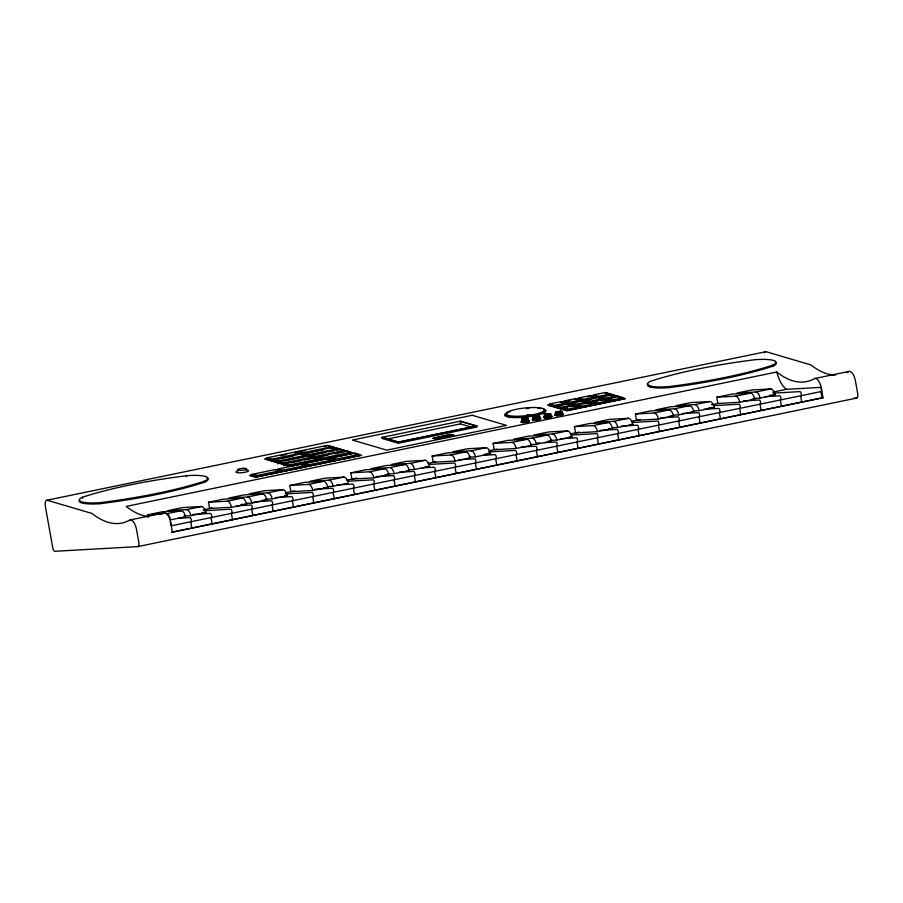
<?xml version="1.0" encoding="UTF-8"?>
<svg xmlns="http://www.w3.org/2000/svg" width="903" height="903" viewBox="0 0 903 903"><rect width="100%" height="100%" fill="white"/><g stroke="black" fill="none" stroke-linecap="round" stroke-linejoin="round"><path stroke-width="1.35" d="M255.854 476.987L256.113 475.689L279.648 470.824L280.889 471.817L255.854 476.987L250.729 475.475L251.756 474.402L275.291 469.549L279.648 470.824L279.749 471.863L269.297 474.019M271.193 460.553L271.442 459.255L300.281 453.295L301.523 454.288L295.552 451.906L266.724 457.866L265.696 458.938L271.193 460.553L275.325 459.695M282.391 471.513L282.639 470.215L306.173 465.35L307.415 466.343L282.391 471.513L277.255 470L278.282 468.928L301.816 464.063L306.173 465.35L306.275 466.377L282.752 471.242L282.639 470.215L278.282 468.928L278.395 469.955M289.998 466.095L290.247 464.797L319.086 458.837L320.328 459.83L289.998 466.095L284.501 464.481L285.529 463.408L314.357 457.449L319.086 458.837L319.188 459.875M332.101 446.725L327.383 445.326L298.543 451.286L297.516 452.358L303.013 453.983L303.273 452.674L332.101 446.725L332.214 447.753M338.377 448.565L333.647 447.177L304.819 453.137L303.792 454.209L309.289 455.823L309.537 454.525L338.377 448.565L338.478 449.604M308.916 466.027L309.165 464.729L332.699 459.864L333.941 460.857L308.916 466.027L303.792 464.514L304.808 463.442L328.342 458.589L335.442 460.553L360.466 455.383L354.868 453.103L331.345 457.968L330.317 459.04M310.226 457.595L310.056 456.049L315.553 457.674L315.813 456.376L344.641 450.416L344.754 451.444M321.829 459.514L322.078 458.216L350.906 452.268L352.159 453.25L321.829 459.514L316.332 457.9L317.348 456.828L346.188 450.868L350.906 452.268L351.019 453.295L341.413 455.281M335.442 460.553L335.69 459.255L359.225 454.39L359.338 455.417M576.204 405.819L577.231 404.747L588.891 402.332L595.032 404.77L581.871 407.49L561.361 401.575L549.701 403.98L548.674 405.052L554.34 406.722L554.589 405.424L566.249 403.009L567.502 404.002L562.964 402.67M568.269 404.228L567.795 403.472L556.135 405.876L555.108 406.948L560.774 408.619L561.034 407.321L572.694 404.905L573.936 405.899L569.398 404.567M567.208 410.515L567.468 409.217L579.128 406.801L580.369 407.795L567.208 410.515L561.542 408.845L562.569 407.772L574.229 405.368L574.703 406.124M581.871 407.49L582.119 406.192L593.79 403.776L593.892 404.804M595.675 397.986L595.574 396.959L590.675 395.514L579.015 397.918L577.988 398.991L583.654 400.661L583.902 399.363L595.574 396.959L596.815 397.952M602.008 398.855L597.109 397.41L585.449 399.826L584.422 400.898L590.088 402.557L590.348 401.259L602.008 398.855L602.109 399.882M596.522 404.454L596.781 403.156L608.441 400.751L609.683 401.745L596.522 404.454L590.855 402.794L591.883 401.722L603.554 399.307L608.441 400.751L608.554 401.779L599.479 403.652M616.772 396.857L616.659 395.83L611.771 394.385L600.111 396.789L599.084 397.862L604.75 399.532L604.999 398.234L616.659 395.83L617.912 396.812M611.184 401.429L611.433 400.131L623.104 397.726L624.345 398.708L611.184 401.429L605.518 399.758L606.545 398.686L618.205 396.282L623.104 397.726L623.205 398.754L611.545 401.158L611.433 400.131L606.545 398.686L606.658 399.724M521.392 421.667C522.905 419.872 519.835 423.631 524.033 422.446L524 419.681C515.06 418.371 537.409 417.4 524 419.681M533.346 418.8L532.522 419.782L535.265 420.121L535.242 417.355C528.684 417.367 541.8 413.145 539.701 418.394A4.233 0.858 -6 0 1 539.599 419.477A4.233 0.858 -6 0 1 533.921 420.143A4.233 0.858 -6 0 1 532.962 419.094M543.753 417.468L544.498 416.836L544.362 414.421L547.647 414.206L544.723 414.229C545.141 416.644 542.172 418.247 546.496 417.796L546.473 415.041C537.522 413.721 559.871 412.761 546.473 415.041M554.905 414.94C555.876 413.213 554.284 416.644 557.727 415.482L557.704 412.716C548.753 411.407 571.102 410.436 557.704 412.716M435.957 439.174L436.239 438.418L453.024 434.941L454.13 435.427L435.957 439.174L433.068 438.327L450.845 434.309L453.024 434.941L436.296 438.926L434.061 437.774L436.296 438.926M523.063 422.446L523.232 419.681L525.32 418.969L522.589 419.635L522.261 422.39M534.305 420.121L534.463 417.367M545.536 417.807L545.705 415.041M556.767 415.482L556.937 412.727M533.492 420.064L533.82 417.321M544.723 417.75L545.051 414.996M555.955 415.425L556.282 412.671M521.2 421.893L522.115 421.125L521.889 419.06M524.033 422.446L529.339 421.148L527.623 420.313C529.779 421.464 522.972 422.412 521.957 421.306M539.486 416.328L535.242 417.355M532.431 419.579C535.208 419.139 547.816 417.649 535.265 420.121M543.674 417.254L544.577 416.475M544.43 416.667C547.331 417.525 559.115 414.737 546.496 417.796M557.727 415.482L563.043 414.184L561.327 413.36C563.619 414.522 553.528 416.689 555.447 412.287M281.601 461.546L277.458 462.404L271.961 460.778L272.988 459.706L301.816 453.757L307.788 456.139L284.355 460.981M310.056 456.049L311.084 454.977L339.912 449.028L344.641 450.416M563.495 403.573L563.325 402.027L564.352 400.955L576.012 398.539L582.153 400.977L568.992 403.697L569.251 402.399L580.911 399.984L581.024 401.011M569.77 403.923L570.798 402.851L582.458 400.435L588.587 402.873L583.327 403.957M610.338 394.961L610.225 393.934L605.337 392.489L593.666 394.893L592.65 395.965L598.305 397.636L598.565 396.338L610.225 393.934L611.466 394.916L602.256 396.823M521.652 422.277L522.318 421.611M532.883 419.951L533.549 419.285M544.114 417.626L544.78 416.96M555.345 415.312L556.022 414.646M521.291 422.107L522.036 421.475L521.742 419.24M532.522 419.782L533.267 419.15L532.973 416.926M554.995 415.143L555.729 414.511L555.593 412.095M543.854 417.028L544.938 416.283M530.467 414.793C527.104 414.206 524.203 415.775 530.524 415.312M521.844 421.419L522.532 421.182A4.233 0.858 -6 0 0 522.408 422.446A4.233 0.858 -6 0 0 528.605 421.712A4.233 0.858 -6 0 0 527.544 420.572M544.317 416.78L544.994 416.543M560.458 411.249L558.37 411.96L561.113 411.294M46.584 500.307L765.518 351.786M269.974 457.855L264.556 458.972L289.637 466.366L353.287 453.216L328.218 445.822M280.81 455.62L286.228 454.502M294.355 452.821L299.773 451.703M302.482 451.139L305.191 450.586M324.154 446.669L326.863 446.105M265.696 458.938L269.828 458.081M297.516 452.358L300.281 451.793M381.845 437.391L460.485 421.148L476.874 425.968L476.987 427.006L398.347 443.249L381.958 438.418L381.845 437.391L398.246 442.222L476.874 425.968M278.079 459.13L293.249 455.992M303.013 453.983L323.703 449.705M330.588 448.283L333.354 447.707M271.961 460.778L276.104 459.932M550.266 404.533L547.534 405.097L566.847 410.786L625.474 398.674L606.173 392.986M561.169 402.275L570.719 400.3M574.805 399.465L580.257 398.336M587.074 396.925L593.892 395.514M563.325 402.027L567.276 401.203M385.581 439.377L460.519 423.891L472.45 427.401M309.289 455.823L325.836 452.403M328.59 451.839L334.099 450.699M336.864 450.134L339.618 449.559M554.34 406.722L564.86 404.544M583.654 400.661L595.495 398.223M287.865 463.397L283.723 464.244L278.226 462.629L279.253 461.557L308.092 455.597L314.063 457.979L304.413 459.977M290.619 462.821L301.647 460.541M315.553 457.674L327.958 455.112M334.855 453.69L345.883 451.41M560.774 408.619L567.355 407.264M569.985 406.711L572.615 406.169M580.697 404.499L575.437 405.594L575.685 404.296L587.345 401.88L587.458 402.907M590.088 402.557L597.989 400.932M600.619 400.39L603.249 399.848M604.75 399.532L615.27 397.354M299.965 463.837L290.36 465.824L290.247 464.797L285.529 463.408L285.63 464.435M315.068 460.722L317.822 460.158M327.676 458.114L334.539 456.704M256.486 474.098L249.6 475.52L255.493 477.258L361.606 455.338L355.703 453.599M275.776 470.113L278.542 469.537M301.963 464.706L304.717 464.131M328.15 459.288L335.036 457.866M568.867 409.973L579.241 407.84L579.128 406.801M592.594 405.075L582.232 407.219L582.119 406.192L577.231 404.747L577.333 405.774M433.068 438.327L451.24 434.569L454.13 435.427M437.989 437.492L444.445 436.149M447.03 435.618L449.615 435.088M260.143 475.915L266.678 474.56M314.504 464.684L309.277 465.756L309.165 464.729L304.808 463.442M317.122 464.142L332.812 460.902L332.699 459.864M344.957 458.385L335.803 460.282L335.69 459.255L331.345 457.968L331.446 458.995M347.565 457.855L358.028 455.688M163.522 513.243A10.046 4.323 78.3 0 1 170.577 521.776L172.428 532.183L823.005 397.771L821.154 387.376A10.046 4.323 78.3 0 0 814.1 378.831A138.848 59.677 78.3 0 1 776.783 372.002L126.206 506.402A138.848 59.677 78.3 0 0 148.803 516.448M147.934 517.351L147.494 514.857L162.472 511.753L181.277 510.703A7.438 3.194 78.3 0 1 185.578 516.764L170.599 519.857A7.438 3.194 78.3 0 0 166.299 513.796L181.277 510.703M208.48 502.249L223.459 499.156L242.275 498.095A7.438 3.194 78.3 0 1 246.575 504.167L231.597 507.26L209.598 508.491L208.48 502.249L227.296 501.199L242.275 498.095M289.807 485.453L304.785 482.36L323.59 481.299A7.438 3.194 78.3 0 1 327.891 487.36L312.912 490.453L290.913 491.695L289.807 485.453L308.612 484.392L323.59 481.299M350.793 472.845L365.771 469.752L384.588 468.702A7.438 3.194 78.3 0 1 388.888 474.764L373.91 477.856L351.91 479.098L350.793 472.845L369.609 471.795L384.588 468.702M432.119 456.049L447.098 452.956L465.903 451.895A7.438 3.194 78.3 0 1 470.203 457.956L455.225 461.061L433.226 462.291L432.119 456.049L450.936 454.988L465.903 451.895M493.106 443.452L508.084 440.359L526.9 439.298A7.438 3.194 78.3 0 1 531.201 445.36L516.223 448.452L494.223 449.694L493.106 443.452L511.922 442.391L526.9 439.298M574.432 426.645L589.411 423.552L608.227 422.491A7.438 3.194 78.3 0 1 612.516 428.564L597.538 431.657L575.538 432.887L574.432 426.645L593.248 425.595L608.227 422.491M635.419 414.048L650.397 410.955L669.213 409.894A7.438 3.194 78.3 0 1 673.514 415.956L658.535 419.048L636.536 420.29L635.419 414.048L654.235 412.987L669.213 409.894M717.851 403.494L716.745 397.252L731.723 394.148L750.54 393.098A7.438 3.194 78.3 0 1 754.829 399.16L739.85 402.253L717.851 403.494L711.485 404.804M129.919 519.993L164.098 512.927M814.675 378.526L848.854 371.46M201.617 506.504L182.801 507.554L167.823 510.646L186.639 509.597L201.617 506.504A7.438 3.194 78.3 0 1 205.907 512.565L190.928 515.658L184.054 516.042M262.604 493.896L243.787 494.957L228.809 498.05L247.625 496.989L262.604 493.896A7.438 3.194 78.3 0 1 266.904 499.957L251.926 503.061L246.429 503.366M282.932 489.697L264.116 490.758L249.138 493.851L267.954 492.79L282.932 489.697A7.438 3.194 78.3 0 1 287.233 495.758L272.254 498.862L265.38 499.246M343.93 477.1L325.114 478.161L310.135 481.254L328.952 480.193L343.93 477.1A7.438 3.194 78.3 0 1 348.219 483.161L333.241 486.254L327.744 486.57M404.916 464.503L386.1 465.553L371.122 468.646L389.938 467.596L404.916 464.503A7.438 3.194 78.3 0 1 409.217 470.565L394.239 473.657L387.364 474.041M425.245 460.293L406.429 461.354L391.45 464.447L410.267 463.397L425.245 460.293A7.438 3.194 78.3 0 1 429.546 466.366L414.567 469.458L409.07 469.763M486.243 447.696L467.427 448.757L452.448 451.85L471.264 450.789L486.243 447.696A7.438 3.194 78.3 0 1 490.532 453.757L475.565 456.85L468.68 457.245M547.229 435.099L528.413 436.16L513.435 439.253L532.251 438.192L547.229 435.099A7.438 3.194 78.3 0 1 551.53 441.161L536.551 444.253L531.054 444.569M567.558 430.9L548.742 431.95L533.775 435.054L552.58 433.993L567.558 430.9A7.438 3.194 78.3 0 1 571.859 436.962L556.88 440.054L550.006 440.438M628.556 418.292L609.739 419.353L594.761 422.446L613.577 421.385L628.556 418.292A7.438 3.194 78.3 0 1 632.856 424.365L617.878 427.458L612.369 427.762M689.542 405.695L670.726 406.756L655.747 409.849L674.564 408.788L689.542 405.695A7.438 3.194 78.3 0 1 693.843 411.757L678.864 414.849L673.367 415.166M709.871 401.496L691.066 402.557L676.087 405.65L694.892 404.589L709.871 401.496A7.438 3.194 78.3 0 1 714.171 407.558L699.193 410.651L693.696 410.967M716.745 397.252L735.561 396.191L750.54 393.098M770.869 388.9L752.052 389.949L737.074 393.042L755.89 391.992L770.869 388.9A7.438 3.194 78.3 0 1 775.169 394.961L760.191 398.054L753.316 398.437M203.22 509.811L212.126 507.971M285.822 492.745L294.705 490.905M346.808 480.148L356.967 478.048M428.135 463.341L435.754 461.772M489.121 450.744L496.752 449.175M570.448 433.948L579.331 432.108M631.434 421.34L640.329 419.511M772.878 392.128L786.434 389.317L820.229 387.421A2.122 0.914 78.3 0 1 821.516 389.453A2.122 0.914 78.3 0 1 820.974 391.586L822.091 397.828L823.005 397.771M171.751 525.704L820.974 391.586M171.514 532.228L822.091 397.828M137.606 546.631A4.47 1.919 78.3 0 0 138.769 542.127L136.398 528.842A10.046 4.323 78.3 0 0 129.343 520.297A138.848 59.677 78.3 0 1 92.027 513.468L47.34 500.296A6.028 2.596 78.3 0 0 45.353 506.312L52.769 547.929A3.499 1.501 78.3 0 0 54.891 551.281L137.606 546.631L856.789 398.054M773.149 393.132L799.9 391.62A2.122 0.914 78.3 0 1 801.187 393.652A2.122 0.914 78.3 0 1 800.645 395.785L801.751 402.027M769.661 395.266L775.169 394.961M765.022 396.643L779.571 395.819A2.122 0.914 78.3 0 1 780.858 397.851A2.122 0.914 78.3 0 1 780.316 399.984L781.422 406.226M752.086 399.318L754.829 399.16M743.316 400.921L759.242 400.018A2.122 0.914 78.3 0 1 760.529 402.049A2.122 0.914 78.3 0 1 759.987 404.183L761.094 410.425M713.562 405.65L738.914 404.228A2.122 0.914 78.3 0 1 740.2 406.248A2.122 0.914 78.3 0 1 739.659 408.382L740.765 414.624M853.741 398.268L856.541 398.11A4.47 1.919 78.3 0 0 857.703 393.606L855.333 380.31A10.046 4.323 78.3 0 0 848.278 371.776A138.848 59.677 78.3 0 1 846.427 372.702M708.674 407.874L714.171 407.558M704.035 409.24L718.585 408.427A2.122 0.914 78.3 0 1 719.872 410.447A2.122 0.914 78.3 0 1 719.319 412.581L720.436 418.823M691.088 411.915L693.843 411.757M682.329 413.518L698.256 412.626A2.122 0.914 78.3 0 1 699.543 414.658A2.122 0.914 78.3 0 1 698.99 416.78L700.107 423.033M669.383 416.193L673.514 415.956M660.624 417.796L677.916 416.825A2.122 0.914 78.3 0 1 679.203 418.857A2.122 0.914 78.3 0 1 678.661 420.99L679.778 427.232M632.235 422.446L657.587 421.024A2.122 0.914 78.3 0 1 658.874 423.055A2.122 0.914 78.3 0 1 658.332 425.189L659.438 431.431M630.102 424.512L632.856 424.365M621.332 426.114L637.258 425.223A2.122 0.914 78.3 0 1 638.545 427.254A2.122 0.914 78.3 0 1 638.003 429.388L639.11 435.63M608.396 428.79L612.516 428.564M599.626 430.392L616.93 429.422A2.122 0.914 78.3 0 1 618.216 431.453A2.122 0.914 78.3 0 1 617.675 433.587L618.781 439.829M571.249 435.054L596.601 433.621A2.122 0.914 78.3 0 1 597.888 435.652A2.122 0.914 78.3 0 1 597.335 437.786L598.452 444.028M569.104 437.12L571.859 436.962M560.345 438.723L576.272 437.82A2.122 0.914 78.3 0 1 577.559 439.851A2.122 0.914 78.3 0 1 577.006 441.985L578.123 448.227M547.399 441.398L551.53 441.161M537.262 443.08L540.017 442.921M544.137 442.684L555.932 442.019A2.122 0.914 78.3 0 1 557.23 444.05A2.122 0.914 78.3 0 1 556.677 446.184L557.794 452.426M521.054 447.041L535.603 446.229A2.122 0.914 78.3 0 1 536.89 448.249A2.122 0.914 78.3 0 1 536.348 450.383L537.466 456.625M488.523 451.929L515.274 450.428A2.122 0.914 78.3 0 1 516.561 452.459A2.122 0.914 78.3 0 1 516.019 454.581L517.126 460.835M485.035 454.074L490.532 453.757M483.15 455.293L494.946 454.627A2.122 0.914 78.3 0 1 496.232 456.658A2.122 0.914 78.3 0 1 495.691 458.792L496.797 465.034M458.69 459.717L474.617 458.826A2.122 0.914 78.3 0 1 475.904 460.857A2.122 0.914 78.3 0 1 475.362 462.991L476.468 469.233M428.936 464.447L454.288 463.025A2.122 0.914 78.3 0 1 455.575 465.056A2.122 0.914 78.3 0 1 455.022 467.19L456.139 473.432M425.426 466.591L429.546 466.366M422.152 467.889L433.959 467.223A2.122 0.914 78.3 0 1 435.246 469.255A2.122 0.914 78.3 0 1 434.693 471.389L435.81 477.631M406.463 470.711L409.217 470.565M399.07 472.246L413.619 471.422A2.122 0.914 78.3 0 1 414.906 473.454A2.122 0.914 78.3 0 1 414.364 475.588L415.482 481.83M384.757 474.989L388.888 474.764M375.998 476.603L393.29 475.621A2.122 0.914 78.3 0 1 394.577 477.653A2.122 0.914 78.3 0 1 394.035 479.786L395.142 486.028M347.61 481.254L372.962 479.82A2.122 0.914 78.3 0 1 374.248 481.852A2.122 0.914 78.3 0 1 373.707 483.985L374.813 490.227M336.706 484.922L352.633 484.031A2.122 0.914 78.3 0 1 353.92 486.051A2.122 0.914 78.3 0 1 353.378 488.184L354.484 494.426M323.771 487.597L327.891 487.36M315 489.2L332.304 488.23A2.122 0.914 78.3 0 1 333.591 490.25A2.122 0.914 78.3 0 1 333.049 492.383L334.155 498.637M285.213 493.93L311.975 492.428A2.122 0.914 78.3 0 1 313.262 494.46A2.122 0.914 78.3 0 1 312.709 496.594L313.826 502.836M284.479 495.916L287.233 495.758M275.72 497.519L291.646 496.627A2.122 0.914 78.3 0 1 292.933 498.659A2.122 0.914 78.3 0 1 292.38 500.793L293.498 507.034M262.773 500.194L266.904 499.957M254.014 501.797L271.306 500.826A2.122 0.914 78.3 0 1 272.593 502.858A2.122 0.914 78.3 0 1 272.051 504.991L273.169 511.233M241.067 504.472L246.575 504.167M236.428 505.849L250.978 505.025A2.122 0.914 78.3 0 1 252.264 507.057A2.122 0.914 78.3 0 1 251.723 509.19L252.829 515.432M203.886 510.737L230.649 509.224A2.122 0.914 78.3 0 1 231.936 511.256A2.122 0.914 78.3 0 1 231.394 513.389L232.5 519.631M147.494 514.857L162.269 514.021M201.787 512.791L205.907 512.565M193.016 514.405L210.32 513.423A2.122 0.914 78.3 0 1 211.607 515.455A2.122 0.914 78.3 0 1 211.065 517.588L212.171 523.83M178.184 518.288L189.991 517.622A2.122 0.914 78.3 0 1 191.278 519.654A2.122 0.914 78.3 0 1 190.725 521.787L191.842 528.029M533.492 416.543L536.416 416.531L533.131 416.734M561.169 413.642L561.982 413.698M527.476 420.606L528.289 420.663M539.52 418.337L540.479 418.62M606.94 393.584L611.466 394.916M619.808 397.376L624.345 398.708M593.666 394.893L598.565 396.338L598.678 397.365M600.111 396.789L604.999 398.234L605.112 399.261M592.278 396.609L595.675 397.613M607.414 401.067L609.683 401.745M582.153 400.977L576.012 398.539L576.125 399.577M588.587 402.873L582.458 400.435L582.559 401.474M590.494 403.438L595.032 404.77M575.843 406.463L580.369 407.795M562.693 402.964L566.362 404.047L566.249 403.009M382.579 437.357L398.471 442.041L476.152 426.002L460.248 421.317L460.519 423.891M356.629 454.243L360.466 455.383M352.159 453.25L346.188 450.868M348.66 452.595L351.019 453.295M330.092 459.729L333.941 460.857M304.492 455.168L307.788 456.139M309.661 456.681L314.063 457.979M317.032 458.859L320.328 459.83M303.566 465.203L307.415 466.343M268.01 459.243L271.555 460.282L271.442 459.255L266.724 457.866L266.825 458.893M274.275 461.083L277.819 462.133L277.718 461.106L272.988 459.706L273.101 460.744M280.551 462.934L284.095 463.984L283.982 462.946L279.253 461.557L279.366 462.584M277.04 470.689L280.889 471.817M561.384 413.867A3.273 0.666 -6 0 1 561.869 413.958L561.88 411.52M551.722 416.306L550.096 415.673M550.153 416.193A3.273 0.666 -6 0 1 550.638 416.283L550.649 413.845M539.418 416.159L539.396 418.608A3.273 0.666 -6 0 0 538.91 418.507M527.679 420.832A3.273 0.666 -6 0 1 528.165 420.922L528.187 418.484M561.813 413.45L562.953 413.98M540.118 418.45L539.351 418.089L539.125 416.023M528.108 420.414L529.248 420.945M562.174 413.743L563.043 414.184M550.943 416.069L551.801 416.509M539.701 418.394L540.57 418.834M528.469 420.708L529.339 421.148M562.851 414.421L562.016 413.935L561.801 411.87M550.785 416.26L551.62 416.746M539.554 418.574L540.378 419.06M529.147 421.385L528.323 420.9L528.097 418.834M562.4 414.669L561.44 412.061M551.157 416.983L550.209 414.387M539.926 419.308L538.967 416.712M528.695 421.622L527.736 419.026M561.711 414.895L560.887 412.253M550.48 417.22L549.656 414.579M539.238 419.545L538.425 416.893M528.007 421.859L527.194 419.218M560.831 415.109L560.187 412.423M549.6 417.434L548.956 414.748M538.369 419.748L537.725 417.062M527.138 422.073L526.494 419.387M618.679 397.038L618.205 396.282L618.318 397.309M612.245 395.142L611.771 394.385L611.873 395.412M605.8 393.245L605.337 392.489L605.439 393.516M603.554 399.307L604.017 400.074M590.675 395.514L591.149 396.282M589.366 403.099L588.891 402.332L589.004 403.37M561.835 402.332L561.361 401.575L561.474 402.603M355.342 453.87L354.868 453.103L354.981 454.141M339.912 449.028L340.386 449.784M334.121 447.944L333.647 447.177L333.76 448.204M328.816 459.345L328.342 458.589L328.455 459.616M314.831 458.205L314.357 457.449L314.47 458.476M308.566 456.365L308.092 455.597L308.194 456.636M302.291 454.514L301.816 453.757L301.929 454.785M302.291 464.831L301.816 464.063L301.929 465.101M275.291 469.549L275.765 470.305M559.837 415.29L559.386 412.569M548.606 417.604L548.155 414.883M537.364 419.929L536.924 417.209M526.133 422.254L525.693 419.523M772.844 365.117A166.942 33.704 -6 0 1 668.863 386.597A23.523 4.752 -6 0 1 650.679 381.235A166.942 33.704 -6 0 1 754.66 359.755A23.523 4.752 -6 0 1 772.844 365.117L772.957 366.144A166.942 33.704 -6 0 1 668.976 387.635A23.523 4.752 -6 0 1 647.948 384.057M668.863 386.597L668.976 387.635M649.968 385.942L650.081 386.981M596.894 404.194L596.781 403.156L591.883 401.722L591.996 402.749M590.449 402.298L590.348 401.259L585.449 399.826L585.562 400.853M584.015 400.401L583.902 399.363L579.015 397.918L579.116 398.957M575.798 405.323L575.685 404.296L570.798 402.851L570.899 403.878M574.229 405.368L574.342 406.395M572.694 404.905L572.795 405.944M569.353 403.427L569.251 402.399L564.352 400.955L564.465 401.982M567.795 403.472L567.908 404.499M567.569 410.244L567.468 409.217L562.569 407.772L562.682 408.799M561.135 408.348L561.034 407.321L556.135 405.876L556.248 406.903M561.598 411.384L561.869 413.958M558.539 412.66L558.776 415.414M555.796 412.581L556.067 415.166M554.702 406.452L554.589 405.424L549.701 403.98L549.803 405.007M550.356 413.709L550.638 416.283M547.308 414.985L547.545 417.728M544.565 414.906L544.836 417.479M538.639 415.933L538.865 417.999M536.077 417.31L536.303 420.053M533.334 417.22L533.605 419.805M527.894 418.349L528.165 420.922M524.846 419.624L525.072 422.378M522.103 419.545L522.374 422.119M460.485 421.148L460.586 422.175M398.246 442.222L398.347 443.249M322.19 459.255L322.078 458.216L317.348 456.828L317.461 457.855M315.915 457.403L315.813 456.376L311.084 454.977L311.196 456.015M312.923 458.024L312.81 456.997L283.982 462.946L283.892 465.79M309.65 455.552L309.537 454.525L304.819 453.137L304.921 454.164M306.659 456.173L306.546 455.146L277.718 461.106L277.627 463.95M303.385 453.712L303.273 452.674L298.543 451.286L298.656 452.313M300.383 454.333L300.281 453.295L295.552 451.906L295.665 452.934M256.226 476.716L256.113 475.689L251.756 474.402L251.869 475.441M82.557 498.264L82.444 497.237A166.942 33.704 -6 0 1 186.436 475.746A23.523 4.752 -6 0 1 204.62 481.107L204.733 482.146A166.942 33.704 -6 0 1 100.741 503.626A23.523 4.752 -6 0 1 79.724 500.048M186.436 475.746L186.537 476.784M82.444 497.237A23.523 4.752 -6 0 0 100.639 502.587L100.741 503.626M764.615 352.701A6.028 2.596 78.3 0 1 766.275 351.775L810.962 364.936A138.848 59.677 78.3 0 0 835.625 375.061M786.434 389.317A23.444 10.08 78.3 0 1 776.783 372.002M308.612 484.392A7.438 3.194 78.3 0 1 312.912 490.453M369.609 471.795A7.438 3.194 78.3 0 1 373.91 477.856M227.296 501.199A7.438 3.194 78.3 0 1 231.597 507.26M593.248 425.595A7.438 3.194 78.3 0 1 597.538 431.657M511.922 442.391A7.438 3.194 78.3 0 1 516.223 448.452M654.235 412.987A7.438 3.194 78.3 0 1 658.535 419.048M735.561 396.191A7.438 3.194 78.3 0 1 739.85 402.253M775.169 362.035A23.523 4.752 -6 0 1 772.957 366.144M204.62 481.107A166.942 33.704 -6 0 1 100.639 502.587M206.945 478.026A23.523 4.752 -6 0 1 204.733 482.146M186.639 509.597A7.438 3.194 78.3 0 1 190.928 515.658M247.625 496.989A7.438 3.194 78.3 0 1 251.926 503.061M267.954 492.79A7.438 3.194 78.3 0 1 272.254 498.862M328.952 480.193A7.438 3.194 78.3 0 1 333.241 486.254M389.938 467.596A7.438 3.194 78.3 0 1 394.239 473.657M410.267 463.397A7.438 3.194 78.3 0 1 414.567 469.458M450.936 454.988A7.438 3.194 78.3 0 1 455.225 461.061M471.264 450.789A7.438 3.194 78.3 0 1 475.565 456.85M532.251 438.192A7.438 3.194 78.3 0 1 536.551 444.253M552.58 433.993A7.438 3.194 78.3 0 1 556.88 440.054M613.577 421.385A7.438 3.194 78.3 0 1 617.878 427.458M674.564 408.788A7.438 3.194 78.3 0 1 678.864 414.849M694.892 404.589A7.438 3.194 78.3 0 1 699.193 410.651M755.89 391.992A7.438 3.194 78.3 0 1 760.191 398.054M170.17 522.081A2.122 0.914 78.3 0 1 170.938 525.343M543.674 409.115A20.758 4.188 -6 0 1 536.845 415.233A20.758 4.188 -6 0 1 509.642 417.242A20.758 4.188 -6 0 1 510.161 411.587M526.314 408.596A20.758 4.188 -6 0 1 529 408.393M537.962 408.291A20.758 4.188 -6 0 1 540.604 408.528M544.125 410.165A19.347 3.905 -6 0 1 524.395 416.926A19.347 3.905 -6 0 1 507.001 413.574M245.661 469.955A6.355 1.287 -6 0 1 247.241 471.671A6.355 1.287 -6 0 1 237.963 472.777A6.355 1.287 -6 0 1 237.997 470.869M528.458 421.058A3.273 0.666 -6 0 1 524.688 422.243A3.273 0.666 -6 0 1 522.532 421.441M539.689 418.744A3.273 0.666 -6 0 1 536.777 419.839A3.273 0.666 -6 0 1 533.244 419.5M550.017 415.933A4.233 0.858 -6 0 1 551.067 417.073A4.233 0.858 -6 0 1 544.881 417.807A4.233 0.858 -6 0 1 544.904 416.531M550.92 416.418A3.273 0.666 -6 0 1 547.162 417.592A3.273 0.666 -6 0 1 544.994 416.802M562.151 414.093A3.273 0.666 -6 0 1 558.81 415.245A3.273 0.666 -6 0 1 555.864 414.669M561.248 413.608A4.233 0.858 -6 0 1 562.298 414.748A4.233 0.858 -6 0 1 556.113 415.482A4.233 0.858 -6 0 1 556.135 414.217M472.213 415.278L352.396 440.032L386.721 450.145L506.549 425.392L472.213 415.278M535.626 407.524L531.077 407.546A19.347 3.905 -6 0 0 506.131 414.308A19.347 3.905 -6 0 0 535.479 414.161A19.347 3.905 -6 0 0 535.626 407.524M239.509 470.384A4.673 0.948 -6 0 0 246.677 468.905A4.673 0.948 -6 0 0 239.905 468.702A4.673 0.948 -6 0 0 239.509 470.384"/></g></svg>
